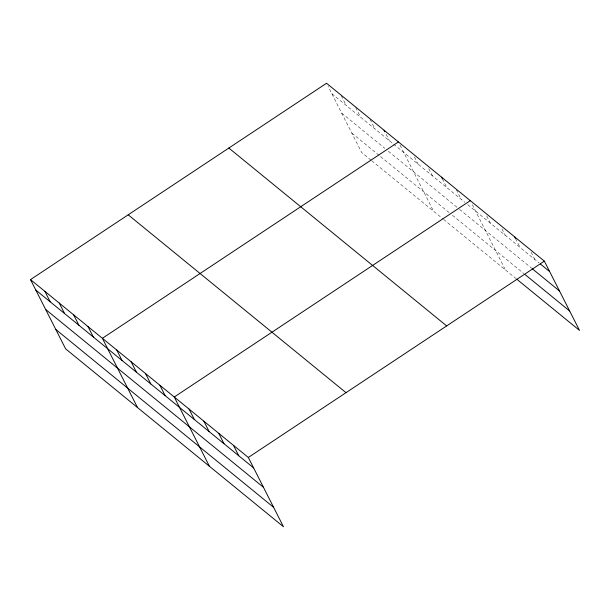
<?xml version="1.0" encoding="UTF-8"?>
<svg xmlns="http://www.w3.org/2000/svg" width="610" height="610" viewBox="0 0 610 610"><rect width="100%" height="100%" fill="white"/><g stroke="black" fill="none" stroke-linecap="round" stroke-linejoin="round"><path stroke-width="0.46" stroke-dasharray="3.05 2.29" d="M331.832 93.696L392.932 143.594M393.648 144.181L464.812 202.291M467.687 204.64L539.072 262.933M341.684 113.109L384.811 148.329M388.402 151.265L458.85 208.788M459.566 209.375L531.287 267.942M351.833 133.117L379.145 155.42M380.579 156.595L449.585 212.943M452.46 215.292L523.807 273.547M371.025 160.155L361.677 152.53L328.165 86.468M371.742 160.743L442.906 218.853M443.622 219.44L516.022 278.564M531.173 252.243L534.84 259.479M515.549 238.54L520.033 247.378M501.954 228.857L505.217 235.285M486.734 215.955L490.409 223.191M472.331 204.663L505.438 269.925M456.326 189.71L461.221 199.356M442.357 178.776L446.84 187.613M428.799 168.642L432.467 175.878M414.419 156.907L418.086 164.136M400.046 145.165L433.558 211.228M386.077 134.23L389.34 140.658M370.072 119.278L374.959 128.916M355.691 107.535L360.586 117.173M341.318 95.793L346.205 105.438"/><path stroke-width="0.91" d="M30.5 279.601L248.323 457.469L283.467 526.75L65.644 348.874L30.5 279.601L326.533 83.25L544.356 261.126L579.5 330.399L516.723 279.136M398.414 141.947L102.381 338.298L137.524 407.571M470.295 200.652L174.262 396.996L209.405 466.269M248.323 457.469L544.356 261.126M540.483 264.084L549.656 271.572M531.996 268.522L559.5 290.985M525.218 274.698L569.649 310.986M228.841 148.047L446.665 325.923M128.191 214.804L346.015 392.68M35.799 290.047L253.623 467.916M45.651 309.461L263.474 487.329M55.8 329.461L273.615 507.337M514.733 236.932L515.549 238.54M441.541 177.167L442.357 178.776M384.041 130.212L384.857 131.821M233.508 445.376L238.807 455.822M218.7 433.283L224 443.729M203.885 421.19L209.184 431.628M189.077 409.089L194.376 419.535M159.889 385.253L165.188 395.699M145.508 373.518L150.807 383.964M131.135 361.776L136.434 372.222M116.754 350.041L122.053 360.479M88.008 326.556L93.307 337.002M73.627 314.821L78.926 325.267M59.254 303.079L64.553 313.525M44.873 291.336L50.172 301.782"/></g></svg>
